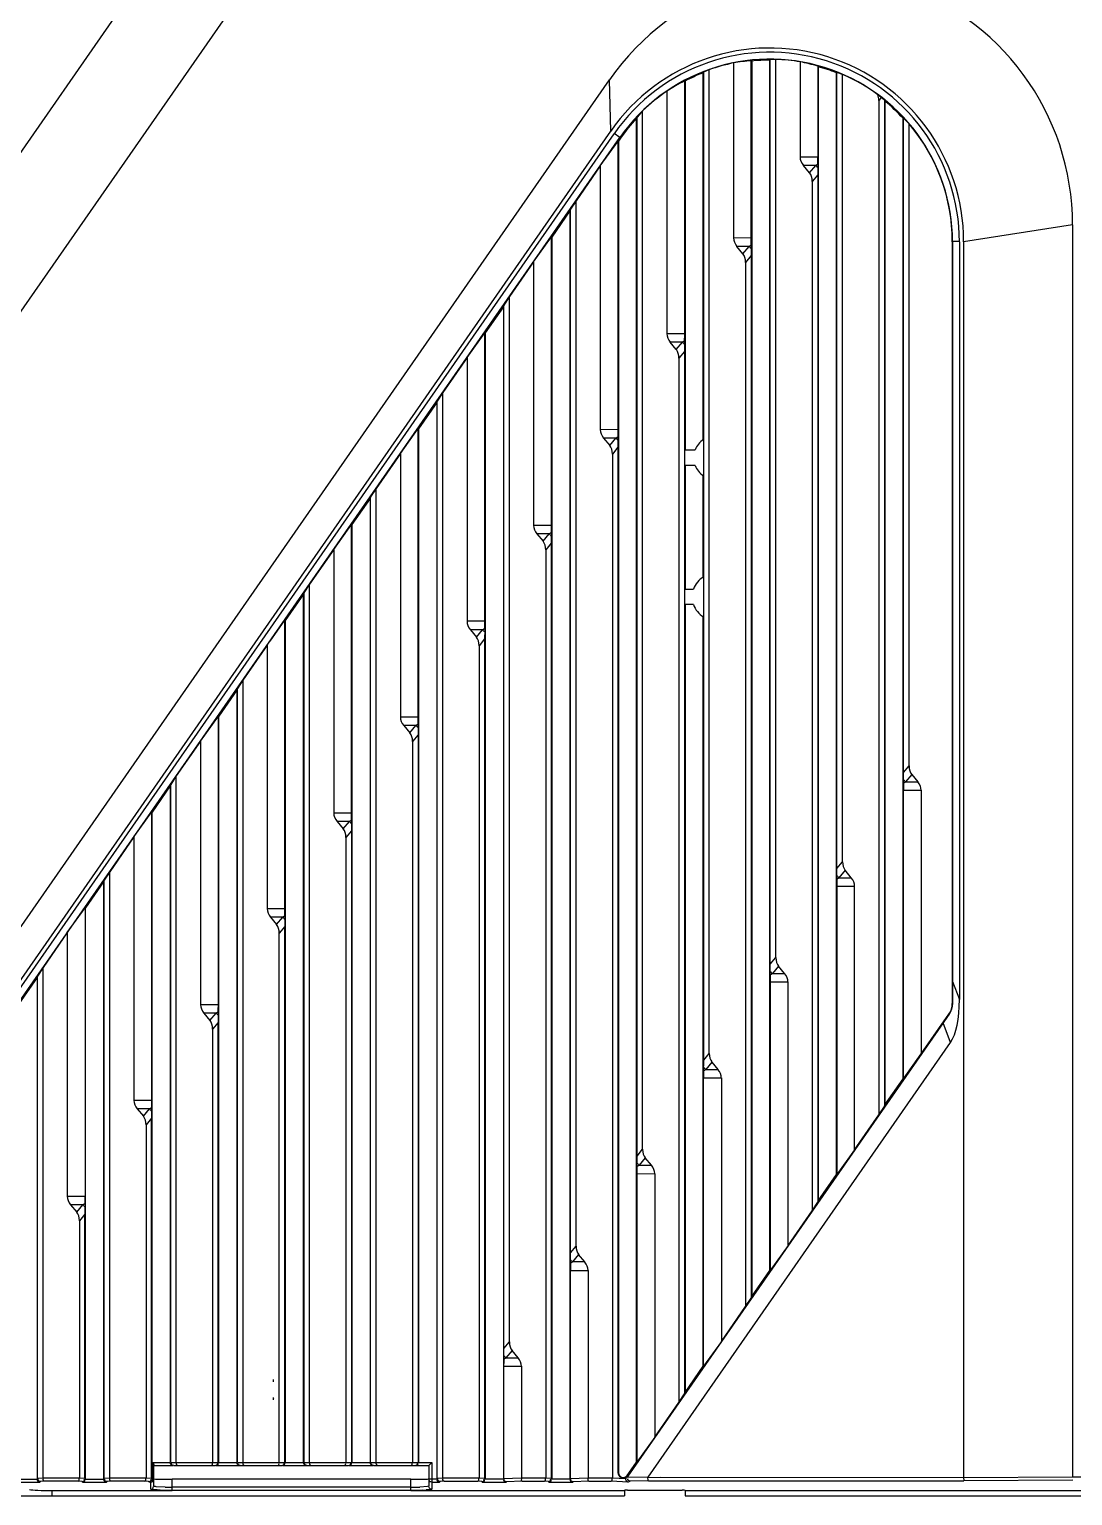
# Model space of a CAD drawing. Header units: millimetres. Extents: x 389 to 17466, y 310 to 5904.
# Drawn here: x 14209.7 to 14382, y 4053.6 to 4295.9 of the extents above; entities that cross this region are included whole.
import ezdxf

# ---------------------------------------------------------------- set-up
doc = ezdxf.new("R2010")
doc.units = ezdxf.units.MM

# ---------------------------------------------------------------- blocks, each defined once
blk = doc.blocks.new('aszfxn')
at = {"color": 7, "linetype": 'Continuous'}
for p, q in [((9083.27, 2885.85), (9341.64, 3257.76)), ((9083.38, 2859.71), (9350.77, 3244.62)), ((9313.35, 3062.4), (9313.35, 3033.49)), ((9316.29, 3033.48), (9316.29, 3062.76)), ((9316.29, 3062.76), (9316.35, 3062.71)), ((9316.35, 3062.71), (9316.35, 2858.59)), ((9319.43, 3062.94), (9319.35, 3062.86)), ((9319.35, 2862.91), (9319.35, 3062.86)), ((9319.43, 2913.5), (9319.43, 3062.94)), ((9320.35, 2914.59), (9320.35, 3062.98)), ((9324.35, 3062.58), (9324.35, 3046.86)), ((9308.43, 3060.91), (9308.35, 3060.78)), ((9308.35, 3000.16), (9308.35, 3060.78)), ((9308.43, 2897.67), (9308.43, 3060.91)), ((9309.35, 2898.75), (9309.35, 3061.3)), ((9327.29, 3061.86), (9327.29, 3046.85)), ((9327.29, 3061.86), (9327.35, 3061.79)), ((9327.35, 3061.79), (9327.35, 2874.42)), ((9330.43, 3060.84), (9330.35, 3060.78)), ((9330.35, 2878.74), (9330.35, 3060.78)), ((9330.43, 2929.34), (9330.43, 3060.84)), ((9331.35, 3060.51), (9330.43, 3060.84)), ((9331.35, 2930.42), (9331.35, 3060.51)), ((9154.21, 2860.01), (9292.85, 3059.59)), ((9293.07, 3051.13), (9292.85, 3059.59)), ((9302.35, 3057.73), (9302.35, 3017.65)), ((9305.29, 3017.65), (9305.29, 3059.43)), ((9305.29, 3059.43), (9305.35, 3059.4)), ((9305.35, 3059.4), (9305.35, 2998.47)), ((9337.75, 3056.69), (9337.19, 3057.13)), ((9337.75, 3056.69), (9337.35, 3056.21)), ((9337.35, 3056.21), (9337.35, 2888.59)), ((9338.26, 3056.25), (9337.75, 3056.69)), ((9338.26, 3056.25), (9338.26, 2889.99)), ((9338.26, 3056.25), (9338.35, 3056.08)), ((9338.35, 3056.08), (9338.35, 2890.26)), ((9297.35, 3053.26), (9297.43, 3053.47)), ((9297.35, 2831.24), (9297.35, 3053.26)), ((9298.35, 3054.47), (9297.43, 3053.47)), ((9297.43, 2881.83), (9297.43, 3053.47)), ((9298.35, 2882.92), (9298.35, 3054.47)), ((9341.43, 3053.3), (9341.35, 3053.26)), ((9341.35, 2894.58), (9341.35, 3053.26)), ((9341.43, 2945.17), (9341.43, 3053.3)), ((9342.35, 3052.34), (9341.43, 3053.3)), ((9160.43, 2860.2), (9293.07, 3051.13)), ((9161.28, 2860.2), (9293.63, 3050.71)), ((9294.58, 3050.08), (9293.65, 3050.74)), ((9342.35, 2946.26), (9342.35, 3052.34)), ((9162.6, 2860.1), (9294.58, 3050.08)), ((9291.35, 3045.38), (9294.29, 3049.49)), ((9294.29, 3001.81), (9294.29, 3049.49)), ((9294.29, 3049.49), (9294.35, 3049.47)), ((9294.71, 3049.99), (9294.35, 3049.47)), ((9294.35, 3049.47), (9294.35, 2829.48)), ((9294.57, 3050.08), (9294.71, 3049.99)), ((9291.35, 3045.38), (9287.35, 3039.62)), ((9291.35, 3045.38), (9291.35, 3001.82)), ((9327.29, 3046.85), (9324.35, 3046.86)), ((9325.91, 3044.25), (9324.9, 3045.47)), ((9326.92, 3045.47), (9324.9, 3045.47)), ((9325.91, 3044.25), (9326.92, 3045.47)), ((9326.92, 3045.47), (9327.28, 3045.74)), ((9327.26, 3043.94), (9326.35, 3042.83)), ((9327.26, 3043.92), (9327.26, 2874.16)), ((9326.35, 3042.83), (9326.35, 2872.76)), ((9286.43, 3038.22), (9286.35, 3037.95)), ((9287.35, 3039.62), (9286.43, 3038.22)), ((9286.43, 2865.85), (9286.43, 3038.22)), ((9287.35, 2866.93), (9287.35, 3039.62)), ((9286.35, 3037.95), (9283.35, 3033.64)), ((9286.35, 3037.95), (9286.35, 2828.46)), ((9369.35, 3035.63), (9351.35, 3032.87)), ((9369.35, 3035.63), (9369.35, 2828.75)), ((9280.35, 3029.55), (9283.29, 3033.65)), ((9283.29, 2985.98), (9283.29, 3033.65)), ((9283.29, 3033.65), (9283.35, 3033.64)), ((9283.35, 3033.64), (9283.35, 2828.44)), ((9316.29, 3033.48), (9313.35, 3033.49)), ((9314.91, 3030.88), (9313.9, 3032.1)), ((9315.92, 3032.1), (9313.9, 3032.1)), ((9314.91, 3030.88), (9315.92, 3032.1)), ((9315.92, 3032.1), (9316.28, 3032.37)), ((9349.48, 3032.87), (9349.48, 2907.03)), ((9349.51, 3032.87), (9349.48, 3032.87)), ((9349.51, 3032.88), (9349.51, 2910.64)), ((9350.65, 3032.88), (9349.51, 3032.88)), ((9350.65, 3032.85), (9350.65, 2907.68)), ((9351.35, 3032.87), (9351.35, 2828.65)), ((9280.35, 3029.55), (9276.35, 3023.79)), ((9280.35, 3029.55), (9280.35, 2985.98)), ((9316.26, 3030.57), (9315.35, 3029.46)), ((9315.35, 3029.46), (9315.35, 2856.92)), ((9316.26, 3030.55), (9316.26, 2858.33)), ((9276.35, 3023.79), (9275.43, 3022.38)), ((9276.35, 2851.1), (9276.35, 3023.79)), ((9275.35, 3022.12), (9272.35, 3017.8)), ((9275.43, 3022.38), (9275.35, 3022.12)), ((9275.35, 3022.12), (9275.35, 2828.46)), ((9275.43, 2850.01), (9275.43, 3022.38)), ((9269.35, 3013.71), (9272.29, 3017.82)), ((9272.29, 2970.15), (9272.29, 3017.82)), ((9272.29, 3017.82), (9272.35, 3017.8)), ((9272.35, 3017.8), (9272.35, 2828.44)), ((9305.29, 3017.65), (9302.35, 3017.65)), ((9303.91, 3015.04), (9302.9, 3016.26)), ((9304.92, 3016.26), (9302.9, 3016.26)), ((9303.91, 3015.04), (9304.92, 3016.26)), ((9304.92, 3016.26), (9305.28, 3016.53)), ((9305.26, 3014.73), (9304.35, 3013.63)), ((9305.26, 3014.71), (9305.26, 2842.49)), ((9269.35, 3013.71), (9265.35, 3007.95)), ((9269.35, 3013.71), (9269.35, 2970.15)), ((9304.35, 3013.63), (9304.35, 2841.09)), ((9264.43, 3006.55), (9264.35, 3006.29)), ((9265.35, 3007.95), (9264.43, 3006.55)), ((9264.43, 2828.54), (9264.43, 3006.55)), ((9265.35, 2828.58), (9265.35, 3007.95)), ((9264.35, 3006.29), (9261.35, 3001.97)), ((9264.35, 3006.29), (9264.35, 2828.46)), ((9258.35, 2997.88), (9261.29, 3001.98)), ((9261.29, 2954.31), (9261.29, 3001.98)), ((9261.29, 3001.98), (9261.35, 3001.97)), ((9261.35, 3001.97), (9261.35, 2831.19)), ((9294.29, 3001.81), (9291.35, 3001.82)), ((9291.9, 3000.43), (9292.91, 2999.21)), ((9293.92, 3000.43), (9291.9, 3000.43)), ((9292.91, 2999.21), (9293.92, 3000.43)), ((9293.92, 3000.43), (9294.28, 3000.69)), ((9308.38, 3000.19), (9308.38, 2994.19)), ((9258.35, 2997.88), (9254.35, 2992.12)), ((9258.35, 2997.88), (9258.35, 2954.31)), ((9294.26, 2998.9), (9293.35, 2997.79)), ((9293.35, 2997.79), (9293.35, 2828.58)), ((9294.26, 2998.88), (9294.26, 2829.48)), ((9305.31, 2995.91), (9305.31, 2998.48)), ((9305.31, 2998.48), (9307, 2998.48)), ((9307, 2995.91), (9305.31, 2995.91)), ((9305.35, 2995.92), (9305.35, 2975.47)), ((9254.35, 2992.12), (9253.43, 2990.72)), ((9254.35, 2831.19), (9254.35, 2992.12)), ((9308.35, 2977.46), (9308.35, 2994.23)), ((9253.35, 2990.45), (9250.35, 2986.13)), ((9253.43, 2990.72), (9253.35, 2990.45)), ((9253.35, 2990.45), (9253.35, 2831.19)), ((9253.43, 2831.19), (9253.43, 2990.72)), ((9247.35, 2982.04), (9250.29, 2986.15)), ((9250.29, 2938.48), (9250.29, 2986.15)), ((9250.29, 2986.15), (9250.35, 2986.13)), ((9250.35, 2986.13), (9250.35, 2831.19)), ((9283.29, 2985.98), (9280.35, 2985.98)), ((9282.92, 2984.59), (9283.28, 2984.86)), ((9280.9, 2984.6), (9281.91, 2983.37)), ((9282.92, 2984.59), (9280.9, 2984.6)), ((9281.91, 2983.37), (9282.92, 2984.59)), ((9283.26, 2983.07), (9282.35, 2981.96)), ((9283.26, 2983.04), (9283.26, 2828.54)), ((9247.35, 2982.04), (9243.35, 2976.29)), ((9247.35, 2982.04), (9247.35, 2938.48)), ((9282.35, 2981.96), (9282.35, 2828.58)), ((9308.38, 2977.49), (9308.38, 2970.9)), ((9243.35, 2976.29), (9242.43, 2974.88)), ((9243.35, 2831.19), (9243.35, 2976.29)), ((9305.31, 2972.91), (9305.31, 2975.48)), ((9305.31, 2975.48), (9306.73, 2975.48)), ((9242.35, 2974.62), (9239.35, 2970.3)), ((9242.43, 2974.88), (9242.35, 2974.62)), ((9242.35, 2831.19), (9242.35, 2974.62)), ((9242.43, 2974.88), (9242.43, 2831.19)), ((9306.73, 2972.91), (9305.31, 2972.91)), ((9305.35, 2972.92), (9305.35, 2842.76)), ((9236.82, 2966.86), (9239.29, 2970.32)), ((9239.29, 2922.64), (9239.29, 2970.32)), ((9239.29, 2970.32), (9239.35, 2970.3)), ((9239.35, 2970.3), (9239.35, 2831.19)), ((9308.35, 2847.07), (9308.35, 2970.93)), ((9272.29, 2970.15), (9269.35, 2970.15)), ((9269.9, 2968.76), (9270.91, 2967.54)), ((9271.92, 2968.76), (9269.9, 2968.76)), ((9270.91, 2967.54), (9271.92, 2968.76)), ((9271.92, 2968.76), (9272.28, 2969.03)), ((9236.35, 2966.21), (9232.35, 2960.45)), ((9236.35, 2966.21), (9236.35, 2922.65)), ((9272.26, 2967.23), (9271.35, 2966.12)), ((9271.35, 2966.12), (9271.35, 2828.58)), ((9272.26, 2967.21), (9272.26, 2828.54)), ((9231.35, 2958.78), (9228.35, 2954.46)), ((9231.43, 2959.05), (9231.35, 2958.78)), ((9231.35, 2958.78), (9231.35, 2831.19)), ((9232.35, 2960.45), (9231.43, 2959.05)), ((9231.43, 2831.19), (9231.43, 2959.05)), ((9232.35, 2960.45), (9232.35, 2831.19)), ((9225.35, 2950.37), (9228.29, 2954.48)), ((9228.29, 2906.81), (9228.29, 2954.48)), ((9228.29, 2954.48), (9228.35, 2954.46)), ((9228.35, 2831.19), (9228.35, 2954.46)), ((9261.29, 2954.31), (9258.35, 2954.31)), ((9258.9, 2952.93), (9259.91, 2951.71)), ((9260.92, 2952.92), (9258.9, 2952.93)), ((9259.91, 2951.71), (9260.92, 2952.92)), ((9261.26, 2951.4), (9260.35, 2950.29)), ((9260.92, 2952.92), (9261.28, 2953.19)), ((9261.26, 2951.37), (9261.26, 2831.19)), ((9225.35, 2950.37), (9221.35, 2944.62)), ((9225.35, 2950.37), (9225.35, 2906.81)), ((9260.35, 2950.29), (9260.35, 2831.19)), ((9341.43, 2945.15), (9342.35, 2946.26)), ((9221.35, 2944.62), (9220.43, 2943.21)), ((9221.35, 2831.19), (9221.35, 2944.62)), ((9341.77, 2943.62), (9341.41, 2943.35)), ((9342.78, 2944.84), (9341.77, 2943.62)), ((9341.77, 2943.62), (9343.79, 2943.62)), ((9342.78, 2944.84), (9343.79, 2943.62)), ((9220.35, 2942.95), (9217.35, 2938.63)), ((9220.43, 2943.21), (9220.35, 2942.95)), ((9220.35, 2942.95), (9220.35, 2831.19)), ((9220.43, 2831.19), (9220.43, 2943.21)), ((9341.4, 2894.56), (9341.4, 2942.24)), ((9341.4, 2942.23), (9344.35, 2942.23)), ((9344.35, 2942.23), (9344.35, 2898.67)), ((9214.35, 2934.54), (9217.29, 2938.65)), ((9217.29, 2890.97), (9217.29, 2938.65)), ((9217.29, 2938.65), (9217.35, 2938.63)), ((9217.35, 2828.46), (9217.35, 2938.63)), ((9250.29, 2938.48), (9247.35, 2938.48)), ((9247.9, 2937.09), (9248.91, 2935.87)), ((9249.92, 2937.09), (9247.9, 2937.09)), ((9248.91, 2935.87), (9249.92, 2937.09)), ((9249.92, 2937.09), (9250.28, 2937.36)), ((9214.35, 2934.54), (9210.35, 2928.78)), ((9214.35, 2934.54), (9214.35, 2890.98)), ((9250.26, 2935.56), (9249.35, 2934.45)), ((9249.35, 2934.45), (9249.35, 2831.19)), ((9250.26, 2935.54), (9250.26, 2831.19)), ((9330.43, 2929.31), (9331.35, 2930.42)), ((9209.35, 2927.11), (9206.35, 2922.8)), ((9209.43, 2927.38), (9209.35, 2927.11)), ((9209.35, 2927.11), (9209.35, 2828.44)), ((9210.35, 2928.78), (9209.43, 2927.38)), ((9209.43, 2828.53), (9209.43, 2927.38)), ((9210.35, 2828.57), (9210.35, 2928.78)), ((9330.77, 2927.79), (9330.41, 2927.52)), ((9331.78, 2929.01), (9330.77, 2927.79)), ((9330.77, 2927.79), (9332.79, 2927.78)), ((9332.79, 2927.78), (9331.78, 2929.01)), ((9330.4, 2926.4), (9333.35, 2926.4)), ((9330.4, 2926.4), (9330.4, 2878.73)), ((9333.35, 2882.83), (9333.35, 2926.4)), ((9203.35, 2918.71), (9206.29, 2922.81)), ((9206.29, 2922.81), (9206.29, 2875.13)), ((9206.29, 2922.81), (9206.35, 2922.8)), ((9206.35, 2828.44), (9206.35, 2922.8)), ((9239.29, 2922.64), (9236.35, 2922.65)), ((9236.9, 2921.26), (9237.91, 2920.04)), ((9238.92, 2921.26), (9236.9, 2921.26)), ((9237.91, 2920.04), (9238.92, 2921.26)), ((9239.26, 2919.73), (9238.35, 2918.62)), ((9238.92, 2921.26), (9239.28, 2921.52)), ((9239.26, 2831.19), (9239.26, 2919.71)), ((9203.35, 2918.71), (9199.35, 2912.95)), ((9203.35, 2918.71), (9203.35, 2875.14)), ((9238.35, 2831.19), (9238.35, 2918.62)), ((9319.43, 2913.48), (9320.35, 2914.59)), ((9199.35, 2912.95), (9198.43, 2911.54)), ((9199.35, 2828.57), (9199.35, 2912.95)), ((9320.78, 2913.17), (9319.77, 2911.95)), ((9321.79, 2911.95), (9320.78, 2913.17)), ((9198.35, 2911.28), (9195.35, 2906.96)), ((9198.43, 2911.54), (9198.35, 2911.28)), ((9198.35, 2911.28), (9198.35, 2828.44)), ((9198.43, 2828.53), (9198.43, 2911.54)), ((9319.4, 2910.56), (9322.35, 2910.56)), ((9319.4, 2910.56), (9319.4, 2862.89)), ((9319.77, 2911.95), (9319.41, 2911.68)), ((9319.77, 2911.95), (9321.79, 2911.95)), ((9322.35, 2867), (9322.35, 2910.56)), ((9349.51, 2910.64), (9350.65, 2907.68)), ((9228.29, 2906.81), (9225.35, 2906.81)), ((9225.9, 2905.42), (9226.91, 2904.2)), ((9227.92, 2905.42), (9225.9, 2905.42)), ((9226.91, 2904.2), (9227.92, 2905.42)), ((9227.92, 2905.42), (9228.28, 2905.69)), ((9344.35, 2898.67), (9348.92, 2905.25)), ((9348.92, 2905.25), (9348.95, 2905.23)), ((9349.52, 2907.03), (9349.48, 2907.03)), ((9228.26, 2903.89), (9227.35, 2902.79)), ((9227.35, 2902.79), (9227.35, 2831.19)), ((9228.26, 2831.19), (9228.26, 2903.87)), ((9347.95, 2903.8), (9295.92, 2828.91)), ((9349.18, 2900.59), (9347.95, 2903.8)), ((9299.26, 2828.74), (9349.18, 2900.59)), ((9308.43, 2897.64), (9309.35, 2898.75)), ((9341.4, 2894.56), (9344.35, 2898.67)), ((9308.77, 2896.12), (9308.41, 2895.85)), ((9309.78, 2897.34), (9308.77, 2896.12)), ((9308.77, 2896.12), (9310.79, 2896.11)), ((9309.78, 2897.34), (9310.79, 2896.11)), ((9308.4, 2847.06), (9308.4, 2894.74)), ((9308.4, 2894.73), (9311.35, 2894.73)), ((9311.35, 2894.73), (9311.35, 2851.16)), ((9338.35, 2890.26), (9341.35, 2894.58)), ((9341.4, 2894.56), (9341.35, 2894.58)), ((9217.29, 2890.97), (9214.35, 2890.98)), ((9338.26, 2889.99), (9338.35, 2890.26)), ((9214.9, 2889.59), (9215.91, 2888.37)), ((9216.92, 2889.59), (9214.9, 2889.59)), ((9215.91, 2888.37), (9216.92, 2889.59)), ((9217.26, 2888.06), (9216.35, 2886.95)), ((9216.92, 2889.59), (9217.28, 2889.85)), ((9217.26, 2828.54), (9217.26, 2888.04)), ((9333.35, 2882.83), (9337.35, 2888.59)), ((9337.35, 2888.59), (9338.26, 2889.99)), ((9216.35, 2886.95), (9216.35, 2828.57)), ((9297.43, 2881.81), (9298.35, 2882.92)), ((9298.78, 2881.5), (9297.77, 2880.28)), ((9299.79, 2880.28), (9298.78, 2881.5)), ((9333.35, 2882.83), (9330.4, 2878.73)), ((9297.4, 2878.9), (9300.35, 2878.89)), ((9297.4, 2878.9), (9297.4, 2831.22)), ((9297.77, 2880.28), (9297.41, 2880.02)), ((9297.77, 2880.28), (9299.79, 2880.28)), ((9300.35, 2878.89), (9300.35, 2835.33)), ((9327.35, 2874.42), (9330.35, 2878.74)), ((9330.4, 2878.73), (9330.35, 2878.74)), ((9206.29, 2875.14), (9203.35, 2875.14)), ((9203.9, 2873.75), (9204.91, 2872.53)), ((9205.92, 2873.75), (9203.9, 2873.75)), ((9204.91, 2872.53), (9205.92, 2873.75)), ((9205.92, 2873.75), (9206.28, 2874.02)), ((9326.35, 2872.76), (9327.26, 2874.16)), ((9327.26, 2874.16), (9327.35, 2874.42)), ((9206.26, 2872.22), (9205.35, 2871.12)), ((9205.35, 2871.12), (9205.35, 2828.57)), ((9206.26, 2828.54), (9206.26, 2872.2)), ((9322.35, 2867), (9326.35, 2872.76)), ((9286.43, 2865.82), (9287.35, 2866.93)), ((9322.35, 2867), (9319.4, 2862.89)), ((9286.78, 2864.3), (9286.41, 2864.03)), ((9287.78, 2865.52), (9286.78, 2864.3)), ((9288.79, 2864.3), (9286.78, 2864.3)), ((9288.79, 2864.3), (9287.78, 2865.52)), ((9286.4, 2862.91), (9289.35, 2862.91)), ((9286.4, 2862.91), (9286.4, 2828.49)), ((9289.35, 2862.91), (9289.35, 2828.57)), ((9316.35, 2858.59), (9319.35, 2862.91)), ((9319.4, 2862.89), (9319.35, 2862.91)), ((9311.35, 2851.16), (9315.35, 2856.92)), ((9315.35, 2856.92), (9316.26, 2858.33)), ((9316.26, 2858.33), (9316.35, 2858.59)), ((9275.43, 2849.99), (9276.35, 2851.1)), ((9276.78, 2849.68), (9275.77, 2848.46)), ((9277.79, 2848.46), (9276.78, 2849.68)), ((9311.35, 2851.16), (9308.4, 2847.06)), ((9275.4, 2847.07), (9278.35, 2847.07)), ((9275.4, 2847.07), (9275.4, 2828.49)), ((9275.77, 2848.46), (9275.41, 2848.19)), ((9275.77, 2848.46), (9277.79, 2848.46)), ((9278.35, 2847.07), (9278.35, 2828.57)), ((9305.35, 2842.76), (9308.35, 2847.07)), ((9308.4, 2847.06), (9308.35, 2847.07)), ((9237.4, 2844.67), (9237.4, 2844.89)), ((9304.35, 2841.09), (9305.26, 2842.49)), ((9305.26, 2842.49), (9305.35, 2842.76)), ((9237.4, 2841.5), (9237.4, 2841.72)), ((9300.35, 2835.33), (9304.35, 2841.09)), ((9300.35, 2835.33), (9297.4, 2831.22)), ((9217.45, 2831.19), (9220.35, 2831.19)), ((9217.45, 2828.45), (9217.45, 2831.19)), ((9217.65, 2827.26), (9217.65, 2830.79)), ((9217.65, 2830.69), (9220.82, 2830.69)), ((9220.41, 2830.94), (9220.45, 2831.1)), ((9220.43, 2831.19), (9228.26, 2831.19)), ((9220.92, 2830.69), (9227.78, 2830.69)), ((9221.37, 2830.95), (9221.4, 2831.1)), ((9227.32, 2830.95), (9227.3, 2831.1)), ((9227.87, 2830.69), (9231.82, 2830.69)), ((9228.28, 2830.94), (9228.25, 2831.1)), ((9228.35, 2831.19), (9231.35, 2831.19)), ((9231.41, 2830.94), (9231.45, 2831.1)), ((9231.43, 2831.19), (9239.26, 2831.19)), ((9231.92, 2830.69), (9238.78, 2830.69)), ((9232.37, 2830.95), (9232.4, 2831.1)), ((9238.32, 2830.95), (9238.3, 2831.1)), ((9238.87, 2830.69), (9242.82, 2830.69)), ((9239.28, 2830.94), (9239.25, 2831.1)), ((9239.35, 2831.19), (9242.35, 2831.19)), ((9242.41, 2830.94), (9242.45, 2831.1)), ((9242.43, 2831.19), (9250.26, 2831.19)), ((9242.92, 2830.69), (9249.78, 2830.69)), ((9243.37, 2830.95), (9243.4, 2831.1)), ((9249.32, 2830.95), (9249.3, 2831.1)), ((9249.87, 2830.69), (9253.82, 2830.69)), ((9250.28, 2830.94), (9250.25, 2831.1)), ((9250.35, 2831.19), (9253.35, 2831.19)), ((9253.41, 2830.94), (9253.45, 2831.1)), ((9253.43, 2831.19), (9261.26, 2831.19)), ((9253.92, 2830.69), (9260.78, 2830.69)), ((9254.37, 2830.95), (9254.4, 2831.1)), ((9260.32, 2830.95), (9260.3, 2831.1)), ((9260.87, 2830.69), (9263.05, 2830.69)), ((9261.28, 2830.94), (9261.25, 2831.1)), ((9261.35, 2831.19), (9263.55, 2831.19)), ((9263.05, 2830.69), (9263.55, 2831.19)), ((9263.05, 2830.69), (9263.05, 2827.26)), ((9263.55, 2831.19), (9263.55, 2826.76)), ((9295.8, 2829.02), (9297.35, 2831.24)), ((9297.4, 2831.22), (9297.35, 2831.24)), ((9194.87, 2827.94), (9198.82, 2827.94)), ((9195.35, 2828.44), (9198.35, 2828.44)), ((9198.35, 2828.46), (9198.43, 2828.54)), ((9199.35, 2828.58), (9198.43, 2828.53)), ((9198.82, 2827.94), (9198.92, 2828.03)), ((9199.55, 2828.07), (9198.92, 2828.03)), ((9205.35, 2828.57), (9199.35, 2828.57)), ((9205.14, 2828.07), (9199.55, 2828.07)), ((9205.78, 2828.03), (9205.14, 2828.07)), ((9206.26, 2828.53), (9205.35, 2828.58)), ((9205.87, 2827.94), (9205.78, 2828.03)), ((9205.87, 2827.94), (9209.82, 2827.94)), ((9206.35, 2828.46), (9206.26, 2828.54)), ((9206.35, 2828.44), (9209.35, 2828.44)), ((9209.43, 2828.54), (9209.35, 2828.46)), ((9210.35, 2828.58), (9209.43, 2828.53)), ((9209.92, 2828.03), (9209.82, 2827.94)), ((9210.55, 2828.07), (9209.92, 2828.03)), ((9216.35, 2828.57), (9210.35, 2828.57)), ((9216.14, 2828.07), (9210.55, 2828.07)), ((9216.78, 2828.03), (9216.14, 2828.07)), ((9217.26, 2828.53), (9216.35, 2828.58)), ((9216.86, 2827.95), (9216.78, 2828.03)), ((9216.86, 2827.95), (9217.15, 2827.95)), ((9217.2, 2828.3), (9217.15, 2828.44)), ((9217.15, 2826.76), (9217.15, 2828.06)), ((9217.32, 2828.3), (9217.26, 2828.17)), ((9217.35, 2828.46), (9217.32, 2828.3)), ((9217.42, 2828.32), (9217.45, 2828.45)), ((9217.45, 2828.45), (9217.65, 2828.45)), ((9260.05, 2828.4), (9220.65, 2828.4)), ((9220.65, 2826.57), (9220.65, 2828.4)), ((9260.05, 2826.57), (9260.05, 2828.4)), ((9264.35, 2828.44), (9263.05, 2828.44)), ((9263.12, 2828.18), (9263.18, 2828.33)), ((9263.55, 2827.94), (9263.39, 2827.96)), ((9263.55, 2827.94), (9264.82, 2827.94)), ((9264.43, 2828.54), (9264.35, 2828.46)), ((9265.35, 2828.58), (9264.43, 2828.53)), ((9264.82, 2827.94), (9264.92, 2828.03)), ((9265.55, 2828.07), (9264.92, 2828.03)), ((9271.35, 2828.57), (9265.35, 2828.57)), ((9265.55, 2828.07), (9271.14, 2828.07)), ((9271.78, 2828.03), (9271.14, 2828.07)), ((9272.26, 2828.53), (9271.35, 2828.58)), ((9271.78, 2828.03), (9271.87, 2827.94)), ((9271.87, 2827.94), (9275.82, 2827.94)), ((9272.35, 2828.46), (9272.26, 2828.54)), ((9275.35, 2828.44), (9272.35, 2828.44)), ((9275.4, 2828.51), (9275.35, 2828.46)), ((9278.35, 2828.57), (9275.4, 2828.49)), ((9275.82, 2827.94), (9275.89, 2828)), ((9278.47, 2828.07), (9275.89, 2828)), ((9282.35, 2828.57), (9278.35, 2828.57)), ((9278.47, 2828.07), (9282.14, 2828.07)), ((9282.78, 2828.03), (9282.14, 2828.07)), ((9283.26, 2828.53), (9282.35, 2828.58)), ((9282.78, 2828.03), (9282.87, 2827.94)), ((9282.87, 2827.94), (9286.82, 2827.94)), ((9283.35, 2828.46), (9283.26, 2828.54)), ((9286.35, 2828.44), (9283.35, 2828.44)), ((9286.4, 2828.51), (9286.35, 2828.46)), ((9289.35, 2828.57), (9286.4, 2828.49)), ((9286.82, 2827.94), (9286.89, 2828)), ((9289.47, 2828.07), (9286.89, 2828)), ((9293.35, 2828.57), (9289.35, 2828.57)), ((9289.47, 2828.07), (9293.14, 2828.07)), ((9295.95, 2827.92), (9293.14, 2828.07)), ((9295.55, 2828.46), (9293.35, 2828.58)), ((9294.35, 2829.48), (9294.26, 2829.48)), ((9295.64, 2828.76), (9295.84, 2829.07)), ((9295.64, 2828.76), (9295.92, 2828.91)), ((9299.26, 2828.74), (9295.84, 2828.69)), ((9296.3, 2828.1), (9295.95, 2827.92)), ((9299.3, 2828.15), (9296.3, 2828.1)), ((9301.29, 2828.67), (9299.23, 2828.65)), ((9299.3, 2828.15), (9351.38, 2828.15)), ((9351.35, 2828.65), (9301.29, 2828.67)), ((9369.35, 2828.75), (9351.35, 2828.65)), ((9351.35, 2828.65), (9351.36, 2828.27)), ((9369.38, 2828.25), (9351.38, 2828.15)), ((9395.35, 2828.75), (9369.35, 2828.75)), ((9111.85, 2825.69), (9295.35, 2825.69)), ((9200.85, 2826.54), (9220.65, 2826.54)), ((9200.85, 2825.69), (9200.85, 2826.54)), ((9217.25, 2826.71), (9217.15, 2826.76)), ((9219.52, 2827.09), (9218.05, 2827.17)), ((9220.65, 2826.57), (9218.69, 2826.61)), ((9260.05, 2827.07), (9220.65, 2827.07)), ((9260.05, 2826.57), (9220.65, 2826.57)), ((9262, 2826.61), (9260.05, 2826.57)), ((9260.05, 2826.54), (9295.35, 2826.54)), ((9262.83, 2827.19), (9261.54, 2827.1)), ((9263.05, 2827.26), (9262.83, 2827.19)), ((9263.1, 2827.03), (9263.05, 2827.26)), ((9295.35, 2826.54), (9295.35, 2825.69)), ((9295.85, 2826.6), (9304.85, 2826.6)), ((9305.35, 2826.54), (9383.36, 2826.54)), ((9305.35, 2826.54), (9305.35, 2825.69)), ((9305.35, 2825.69), (9495.35, 2825.69))]:
    blk.add_line(p, q, dxfattribs=at)
for points in [[(9216.86, 2827.95), (9216.91, 2827.96), (9216.97, 2827.97), (9217.03, 2827.99), (9217.09, 2828.02), (9217.15, 2828.06)], [(9217.15, 2828.06), (9217.2, 2828.11), (9217.26, 2828.17)], [(9217.26, 2828.17), (9217.35, 2828.23), (9217.42, 2828.32)], [(9295.65, 2828.79), (9295.59, 2828.66), (9295.56, 2828.56), (9295.55, 2828.46)], [(9295.84, 2828.69), (9295.84, 2828.73), (9295.85, 2828.76), (9295.86, 2828.8)], [(9299.23, 2828.65), (9299.23, 2828.68), (9299.24, 2828.71), (9299.26, 2828.74)]]:
    blk.add_lwpolyline(points, dxfattribs=at)
for centre, radius, start, end in [((9319.35, 3032.87), 31.3, 359.9717, 145.2427), ((9319.35, 3032.87), 30.16, 0.002, 145.2106), ((9319.35, 3032.87), 30.13, 101.488, 109.3829), ((9319.35, 3032.87), 30, 89.9998, 95.7412), ((9320.95, 3032.79), 30.19, 91.1352, 92.8766), ((9319.35, 3032.87), 30.13, 80.446, 88.0971), ((9319.35, 3032.87), 30, 111.5108, 117.8263), ((9320.98, 3032.82), 30.77, 112.2187, 114.0761), ((9319.35, 3032.87), 30, 68.4882, 74.5337), ((9319.35, 3032.87), 30.13, 53.6641, 66.5271), ((9319.35, 3032.87), 30.13, 124.3651, 134.2022), ((9319.35, 3032.87), 30, 42.8243, 50.6844), ((9319.35, 3032.87), 30, 137.1806, 145.2121), ((9319.35, 3032.87), 30.13, 0.0007, 40.2371), ((9323.53, 3041.8), 4.99, 41.4686, 47.265), ((9455.09, 3043.27), 127.83, 178.8935, 179.1744), ((9263.8, 3046.84), 63.49, 359.0027, 0.0077), ((9408.58, 3043.88), 81.31, 179.1384, 179.9765), ((9252.8, 3033.47), 63.49, 359.0027, 0.0077), ((9312.53, 3028.43), 4.99, 41.4688, 47.265), ((9397.58, 3030.51), 81.31, 179.1384, 179.9765), ((9444.09, 3029.9), 127.83, 178.8935, 179.1743), ((9301.53, 3012.6), 4.99, 41.468, 47.2637), ((9433.08, 3014.06), 127.82, 178.8935, 179.1743), ((9241.82, 3017.63), 63.47, 359.0025, 0.0075), ((9386.57, 3014.68), 81.31, 179.1383, 179.9765), ((9230.82, 3001.8), 63.47, 359.0025, 0.0075), ((9290.53, 2996.76), 4.99, 41.468, 47.2637), ((9375.57, 2998.84), 81.31, 179.1383, 179.9765), ((9422.07, 2998.23), 127.81, 178.8935, 179.1743), ((9310.35, 2997.19), 3.59, 123.2, 159.014), ((9310.35, 2997.19), 3.59, 200.986, 236.8), ((9411.07, 2982.39), 127.81, 178.8935, 179.1743), ((9219.82, 2985.97), 63.47, 359.0025, 0.0075), ((9279.53, 2980.93), 4.99, 41.468, 47.2637), ((9364.57, 2983.01), 81.31, 179.1383, 179.9765), ((9310.35, 2974.19), 3.84, 120.7885, 160.44), ((9310.35, 2974.19), 3.84, 199.56, 239.2115), ((9268.53, 2965.09), 4.99, 41.468, 47.2637), ((9353.57, 2967.18), 81.31, 179.1383, 179.9765), ((9400.06, 2966.56), 127.8, 178.8935, 179.1743), ((9208.82, 2970.13), 63.47, 359.0025, 0.0075), ((9197.82, 2954.3), 63.47, 359.0025, 0.0075), ((9257.53, 2949.26), 4.99, 41.468, 47.2637), ((9342.57, 2951.34), 81.31, 179.1383, 179.9765), ((9389.05, 2950.72), 127.79, 178.8935, 179.1743), ((9213.64, 2945.82), 127.8, 358.8935, 359.1743), ((9260.12, 2945.2), 81.31, 359.1383, 359.9765), ((9345.16, 2947.29), 4.99, 221.468, 227.2637), ((9404.87, 2942.25), 63.47, 179.0025, 180.0075), ((9246.53, 2933.42), 4.99, 41.468, 47.2637), ((9331.57, 2935.51), 81.31, 179.1383, 179.9765), ((9378.02, 2934.89), 127.76, 178.8934, 179.1743), ((9186.82, 2938.46), 63.47, 359.0025, 0.0075), ((9249.12, 2929.37), 81.31, 359.1383, 359.9765), ((9393.87, 2926.41), 63.47, 179.0025, 180.0075), ((9202.62, 2929.99), 127.81, 358.8935, 359.1743), ((9334.16, 2931.45), 4.99, 221.468, 227.2637), ((9175.82, 2922.63), 63.47, 359.0025, 0.0075), ((9235.53, 2917.59), 4.99, 41.468, 47.2637), ((9320.57, 2919.67), 81.31, 179.1383, 179.9765), ((9367, 2919.05), 127.74, 178.8934, 179.1744), ((9191.62, 2914.15), 127.82, 358.8935, 359.1743), ((9238.12, 2913.53), 81.31, 359.1383, 359.9765), ((9323.16, 2915.62), 4.99, 221.468, 227.2637), ((9382.87, 2910.58), 63.47, 179.0025, 180.0075), ((9224.53, 2901.76), 4.99, 41.468, 47.2637), ((9309.57, 2903.84), 81.31, 179.1383, 179.9765), ((9355.97, 2903.22), 127.71, 178.8934, 179.1744), ((9164.82, 2906.79), 63.47, 359.0025, 0.0075), ((9346.35, 2907.03), 3.13, 325.2126, 0), ((9227.12, 2897.7), 81.31, 359.1383, 359.9765), ((9371.87, 2894.74), 63.47, 179.0025, 180.0075), ((9180.62, 2898.32), 127.82, 358.8935, 359.1743), ((9312.16, 2899.78), 4.99, 221.468, 227.2637), ((9153.82, 2890.96), 63.47, 359.0025, 0.0075), ((9213.53, 2885.92), 4.99, 41.468, 47.2637), ((9298.57, 2888), 81.31, 179.1383, 179.9765), ((9344.94, 2887.39), 127.68, 178.8933, 179.1744), ((9169.62, 2882.49), 127.81, 358.8935, 359.1743), ((9216.12, 2881.87), 81.31, 359.1383, 359.9765), ((9301.16, 2883.95), 4.99, 221.468, 227.2637), ((9360.87, 2878.91), 63.47, 179.0025, 180.0075), ((9202.53, 2870.09), 4.99, 41.468, 47.2637), ((9287.57, 2872.17), 81.31, 179.1383, 179.9765), ((9333.92, 2871.55), 127.65, 178.8933, 179.1744), ((9142.82, 2875.12), 63.47, 359.0025, 0.0075), ((9350.24, 2862.92), 63.83, 179.0058, 180.0102), ((9158.35, 2866.5), 128.08, 358.8941, 359.1752), ((9205.01, 2865.88), 81.42, 359.1397, 359.9769), ((9290.16, 2867.96), 4.99, 221.4792, 227.2888), ((9194.12, 2850.04), 81.31, 359.1383, 359.9765), ((9338.87, 2847.09), 63.47, 179.0025, 180.0075), ((9147.62, 2850.66), 127.81, 358.8935, 359.1743), ((9279.16, 2852.13), 4.99, 221.468, 227.2637), ((9240.35, 2843.19), 3.3, 153.3716, 156.7197), ((9240.35, 2843.19), 3.3, 203.2803, 206.6284), ((9220.63, 2872.73), 45.65, 268.6134, 270.0243), ((9260.05, 2874.74), 47.67, 269.9939, 270.8638), ((9260.2, 2865.78), 38.71, 270.8384, 271.9727), ((9261.03, 2855.21), 28.62, 271.9568, 273.2231)]:
    blk.add_arc(centre, radius, start, end, dxfattribs=at)
for centre, major_axis, ratio, start_param, end_param in [((9327.35, 3035.63), (34.49, -23.96), 1, 0.607154, 3.141593), ((9319.35, 3032.87), (26.28, -18.26), 1, 0.607155, 3.141592), ((9333.39, 3053.82), (3.32, 4.02), 0.537373, -0.576354, -0.295913), ((9333.29, 3046.85), (8.94, -0.01), 0.447214, -3.141178, -2.787076), ((9322.39, 3040.44), (3.32, 4.01), 0.537547, -0.576152, -0.102517), ((9322.29, 3033.48), (8.94, -0.01), 0.447215, -3.141181, -2.787079), ((9311.39, 3027.07), (3.32, 4.01), 0.537547, -0.576152, -0.102517), ((9311.29, 3017.64), (8.94, -0.01), 0.447213, -3.141155, -2.787056), ((9300.39, 3011.23), (3.32, 4.01), 0.537556, -0.576141, -0.102519), ((9300.29, 3001.81), (8.94, -0.01), 0.447213, -3.141155, -2.787056), ((9289.39, 2995.4), (3.32, 4.01), 0.537556, -0.576141, -0.102519), ((9289.29, 2985.98), (8.94, -0.01), 0.447213, -3.141155, -2.787056), ((9278.39, 2979.56), (3.32, 4.01), 0.537556, -0.576141, -0.102519), ((9278.29, 2970.14), (8.94, -0.01), 0.447213, -3.141155, -2.787056), ((9267.39, 2963.73), (3.32, 4.01), 0.537556, -0.576141, -0.102519), ((9267.29, 2954.31), (8.94, -0.01), 0.447213, -3.141155, -2.787056), ((9256.39, 2947.9), (3.32, 4.01), 0.537556, -0.576141, -0.102519), ((9346.31, 2948.65), (-3.32, -4.01), 0.537556, -0.576141, -0.102519), ((9335.4, 2942.24), (8.94, -0.01), 0.447213, 0.000438, 0.354537), ((9256.29, 2938.47), (8.94, -0.01), 0.447213, -3.141155, -2.787056), ((9245.39, 2932.06), (3.32, 4.01), 0.537556, -0.576141, -0.102519), ((9335.31, 2932.81), (-3.32, -4.01), 0.537556, -0.576141, -0.102519), ((9324.4, 2926.4), (8.94, -0.01), 0.447213, 0.000438, 0.354537), ((9245.29, 2922.64), (8.94, -0.01), 0.447213, -3.141155, -2.787056), ((9234.39, 2916.23), (3.32, 4.01), 0.537556, -0.576141, -0.102519), ((9324.31, 2916.98), (-3.32, -4.01), 0.537556, -0.576141, -0.102519), ((9313.4, 2910.57), (8.94, -0.01), 0.447213, 0.000438, 0.354537), ((9350.2, 2892.96), (-0.42, 28.97), 0.018837, 0.913993, 1.063127), ((9334.25, 2934.52), (13.48, -35.13), 0.265736, 0.178762, 0.605557), ((9234.29, 2906.8), (8.94, -0.01), 0.447213, -3.141155, -2.787056), ((9346.96, 2901.39), (6.85, 10.06), 0.045196, 1.21086, 1.360671), ((9223.39, 2900.39), (3.32, 4.01), 0.537556, -0.576141, -0.102519), ((9313.31, 2901.15), (-3.32, -4.01), 0.537556, -0.576141, -0.102519), ((9302.4, 2894.73), (8.94, -0.01), 0.447213, 0.000438, 0.354537), ((9223.29, 2890.97), (8.94, -0.01), 0.447213, -3.141155, -2.787056), ((9212.39, 2884.56), (3.32, 4.01), 0.537556, -0.576141, -0.102519), ((9302.31, 2885.31), (-3.32, -4.01), 0.537556, -0.576141, -0.102519), ((9291.4, 2878.9), (8.94, -0.01), 0.447213, 0.000438, 0.354537), ((9212.29, 2875.14), (8.94, -0.01), 0.447213, -3.141155, -2.787056), ((9201.39, 2868.72), (3.32, 4.01), 0.537556, -0.576141, -0.102519), ((9291.31, 2869.33), (-3.32, -4.02), 0.537373, -0.576354, -0.102484), ((9280.4, 2862.91), (8.94, 0), 0.447214, 0, 0.354152), ((9280.31, 2853.49), (-3.32, -4.01), 0.537557, -0.57614, -0.102519), ((9269.4, 2847.08), (8.94, -0.01), 0.447214, 0.000438, 0.354537), ((9220.65, 2828.46), (3, 0), 0.017455, 3.141593, 4.712389), ((9260.05, 2828.46), (3, 0), 0.017455, -1.570796, 0), ((9296.35, 2828.63), (0.517, 0.008), 0.959568, 2.539077, 2.787494), ((9200.85, 2826.75), (3.94, 0), 0.05248, -2.842244, -1.570796), ((9295.85, 2826.57), (0.5, 0), 0.052408, 1.570796, 3.141593), ((9304.85, 2826.57), (0.5, 0), 0.052408, 0, 1.570796)]:
    blk.add_ellipse(centre, major_axis=major_axis, ratio=ratio, start_param=start_param, end_param=end_param, dxfattribs=at)
for points in [[(9316.29, 3062.76), (9315.31, 3062.69), (9314.32, 3062.57), (9313.35, 3062.4)], [(9327.29, 3061.86), (9326.33, 3062.15), (9325.34, 3062.39), (9324.35, 3062.58)], [(9305.29, 3059.43), (9304.28, 3058.92), (9303.3, 3058.35), (9302.35, 3057.73)], [(9349.52, 2907.03), (9349.52, 2906.4), (9349.31, 2905.74), (9348.95, 2905.23)], [(9217.45, 2831.19), (9217.52, 2831.08), (9217.71, 2830.92), (9217.62, 2830.82)], [(9220.82, 2830.69), (9220.66, 2830.69), (9220.41, 2830.78), (9220.41, 2830.94)], [(9227.87, 2830.69), (9228.03, 2830.69), (9228.28, 2830.78), (9228.28, 2830.94)], [(9231.82, 2830.69), (9231.66, 2830.69), (9231.41, 2830.78), (9231.41, 2830.94)], [(9238.87, 2830.69), (9239.03, 2830.69), (9239.28, 2830.78), (9239.28, 2830.94)], [(9242.82, 2830.69), (9242.66, 2830.69), (9242.41, 2830.78), (9242.41, 2830.94)], [(9249.87, 2830.69), (9250.03, 2830.69), (9250.28, 2830.78), (9250.28, 2830.94)], [(9253.82, 2830.69), (9253.66, 2830.69), (9253.41, 2830.78), (9253.41, 2830.94)], [(9260.87, 2830.69), (9261.03, 2830.69), (9261.28, 2830.78), (9261.28, 2830.94)], [(9216.78, 2828.03), (9216.94, 2828.04), (9217.2, 2828.13), (9217.2, 2828.3)], [(9263.55, 2826.76), (9263.38, 2826.76), (9263.09, 2826.86), (9263.12, 2827.03)]]:
    blk.add_open_spline(points, degree=3, dxfattribs=at)
for points, knots in [([(9220.92, 2830.69), (9220.8, 2830.69), (9220.54, 2830.71), (9220.49, 2831.02), (9220.55, 2831.1)], [0, 0, 0, 0, 0.526923, 1, 1, 1, 1]), ([(9221.55, 2830.69), (9221.51, 2830.69), (9221.4, 2830.76), (9221.37, 2830.88), (9221.37, 2830.95)], [0, 0, 0, 0, 0.388985, 1, 1, 1, 1]), ([(9227.14, 2830.69), (9227.18, 2830.69), (9227.29, 2830.76), (9227.32, 2830.88), (9227.32, 2830.95)], [0, 0, 0, 0, 0.388985, 1, 1, 1, 1]), ([(9227.78, 2830.69), (9227.89, 2830.69), (9228.15, 2830.71), (9228.21, 2831.02), (9228.15, 2831.1)], [0, 0, 0, 0, 0.526923, 1, 1, 1, 1]), ([(9231.92, 2830.69), (9231.8, 2830.69), (9231.54, 2830.71), (9231.49, 2831.02), (9231.55, 2831.1)], [0, 0, 0, 0, 0.526923, 1, 1, 1, 1]), ([(9232.55, 2830.69), (9232.51, 2830.69), (9232.4, 2830.76), (9232.37, 2830.88), (9232.37, 2830.95)], [0, 0, 0, 0, 0.388985, 1, 1, 1, 1]), ([(9238.14, 2830.69), (9238.18, 2830.69), (9238.29, 2830.76), (9238.32, 2830.88), (9238.32, 2830.95)], [0, 0, 0, 0, 0.388985, 1, 1, 1, 1]), ([(9238.78, 2830.69), (9238.89, 2830.69), (9239.15, 2830.71), (9239.21, 2831.02), (9239.15, 2831.1)], [0, 0, 0, 0, 0.526923, 1, 1, 1, 1]), ([(9242.92, 2830.69), (9242.8, 2830.69), (9242.54, 2830.71), (9242.49, 2831.02), (9242.55, 2831.1)], [0, 0, 0, 0, 0.526923, 1, 1, 1, 1]), ([(9243.55, 2830.69), (9243.51, 2830.69), (9243.4, 2830.76), (9243.37, 2830.88), (9243.37, 2830.95)], [0, 0, 0, 0, 0.388985, 1, 1, 1, 1]), ([(9249.14, 2830.69), (9249.18, 2830.69), (9249.29, 2830.76), (9249.32, 2830.88), (9249.32, 2830.95)], [0, 0, 0, 0, 0.388985, 1, 1, 1, 1]), ([(9249.78, 2830.69), (9249.89, 2830.69), (9250.15, 2830.71), (9250.21, 2831.02), (9250.15, 2831.1)], [0, 0, 0, 0, 0.526923, 1, 1, 1, 1]), ([(9253.92, 2830.69), (9253.8, 2830.69), (9253.54, 2830.71), (9253.49, 2831.02), (9253.55, 2831.1)], [0, 0, 0, 0, 0.526923, 1, 1, 1, 1]), ([(9254.55, 2830.69), (9254.51, 2830.69), (9254.4, 2830.76), (9254.37, 2830.88), (9254.37, 2830.95)], [0, 0, 0, 0, 0.388985, 1, 1, 1, 1]), ([(9260.14, 2830.69), (9260.18, 2830.69), (9260.29, 2830.76), (9260.32, 2830.88), (9260.32, 2830.95)], [0, 0, 0, 0, 0.388985, 1, 1, 1, 1]), ([(9260.78, 2830.69), (9260.89, 2830.69), (9261.15, 2830.71), (9261.21, 2831.02), (9261.15, 2831.1)], [0, 0, 0, 0, 0.526923, 1, 1, 1, 1]), ([(9198.82, 2827.94), (9198.72, 2827.94), (9198.46, 2827.95), (9198.42, 2828.24), (9198.46, 2828.34)], [0, 0, 0, 0, 0.481985, 1, 1, 1, 1]), ([(9198.92, 2828.03), (9198.8, 2828.04), (9198.54, 2828.06), (9198.49, 2828.37), (9198.55, 2828.45)], [0, 0, 0, 0, 0.527215, 1, 1, 1, 1]), ([(9199.55, 2828.07), (9199.46, 2828.08), (9199.35, 2828.28), (9199.38, 2828.43), (9199.4, 2828.49)], [0, 0, 0, 0, 0.620255, 1, 1, 1, 1]), ([(9205.14, 2828.07), (9205.24, 2828.08), (9205.35, 2828.27), (9205.31, 2828.43), (9205.3, 2828.49)], [0, 0, 0, 0, 0.621186, 1, 1, 1, 1]), ([(9205.78, 2828.03), (9205.89, 2828.04), (9206.15, 2828.06), (9206.21, 2828.36), (9206.15, 2828.44)], [0, 0, 0, 0, 0.529072, 1, 1, 1, 1]), ([(9205.87, 2827.94), (9205.98, 2827.94), (9206.25, 2827.95), (9206.29, 2828.26), (9206.24, 2828.37)], [0, 0, 0, 0, 0.478653, 1, 1, 1, 1]), ([(9209.82, 2827.94), (9209.72, 2827.94), (9209.46, 2827.95), (9209.42, 2828.24), (9209.46, 2828.34)], [0, 0, 0, 0, 0.481985, 1, 1, 1, 1]), ([(9209.92, 2828.03), (9209.8, 2828.04), (9209.54, 2828.06), (9209.49, 2828.37), (9209.55, 2828.45)], [0, 0, 0, 0, 0.527215, 1, 1, 1, 1]), ([(9210.55, 2828.07), (9210.46, 2828.08), (9210.35, 2828.28), (9210.38, 2828.43), (9210.4, 2828.49)], [0, 0, 0, 0, 0.620255, 1, 1, 1, 1]), ([(9216.14, 2828.07), (9216.24, 2828.08), (9216.35, 2828.27), (9216.31, 2828.43), (9216.3, 2828.49)], [0, 0, 0, 0, 0.621186, 1, 1, 1, 1]), ([(9217.15, 2827.95), (9217.27, 2827.95), (9217.53, 2827.98), (9217.6, 2828.29), (9217.54, 2828.37)], [0, 0, 0, 0, 0.542449, 1, 1, 1, 1]), ([(9263.39, 2827.96), (9263.32, 2827.97), (9263.2, 2828.01), (9263.12, 2828.13), (9263.12, 2828.18)], [0, 0, 0, 0, 0.549406, 1, 1, 1, 1]), ([(9264.82, 2827.94), (9264.72, 2827.94), (9264.46, 2827.95), (9264.41, 2828.24), (9264.46, 2828.35)], [0, 0, 0, 0, 0.481997, 1, 1, 1, 1]), ([(9264.92, 2828.03), (9264.8, 2828.04), (9264.54, 2828.06), (9264.49, 2828.37), (9264.55, 2828.45)], [0, 0, 0, 0, 0.527189, 1, 1, 1, 1]), ([(9265.55, 2828.07), (9265.46, 2828.08), (9265.35, 2828.27), (9265.38, 2828.42), (9265.4, 2828.48)], [0, 0, 0, 0, 0.615569, 1, 1, 1, 1]), ([(9271.14, 2828.07), (9271.24, 2828.08), (9271.35, 2828.28), (9271.32, 2828.43), (9271.3, 2828.49)], [0, 0, 0, 0, 0.624168, 1, 1, 1, 1]), ([(9271.78, 2828.03), (9271.89, 2828.04), (9272.15, 2828.05), (9272.2, 2828.35), (9272.14, 2828.43)], [0, 0, 0, 0, 0.529043, 1, 1, 1, 1]), ([(9271.87, 2827.94), (9271.98, 2827.94), (9272.24, 2827.95), (9272.28, 2828.25), (9272.23, 2828.36)], [0, 0, 0, 0, 0.478206, 1, 1, 1, 1]), ([(9275.82, 2827.94), (9275.72, 2827.94), (9275.46, 2827.95), (9275.41, 2828.24), (9275.46, 2828.35)], [0, 0, 0, 0, 0.481997, 1, 1, 1, 1]), ([(9275.89, 2828), (9275.77, 2828), (9275.51, 2828.03), (9275.46, 2828.33), (9275.51, 2828.43)], [0, 0, 0, 0, 0.512174, 1, 1, 1, 1]), ([(9278.47, 2828.07), (9278.45, 2828.07), (9278.34, 2828.18), (9278.36, 2828.35), (9278.38, 2828.47)], [0, 0, 0, 0, 0.119005, 1, 1, 1, 1]), ([(9282.14, 2828.07), (9282.24, 2828.08), (9282.35, 2828.28), (9282.32, 2828.43), (9282.3, 2828.49)], [0, 0, 0, 0, 0.624168, 1, 1, 1, 1]), ([(9282.78, 2828.03), (9282.89, 2828.04), (9283.15, 2828.05), (9283.2, 2828.35), (9283.14, 2828.43)], [0, 0, 0, 0, 0.529043, 1, 1, 1, 1]), ([(9282.87, 2827.94), (9282.98, 2827.94), (9283.24, 2827.95), (9283.28, 2828.25), (9283.23, 2828.36)], [0, 0, 0, 0, 0.478206, 1, 1, 1, 1]), ([(9286.82, 2827.94), (9286.72, 2827.94), (9286.46, 2827.95), (9286.41, 2828.24), (9286.46, 2828.35)], [0, 0, 0, 0, 0.481997, 1, 1, 1, 1]), ([(9286.89, 2828), (9286.77, 2828), (9286.51, 2828.03), (9286.46, 2828.33), (9286.51, 2828.43)], [0, 0, 0, 0, 0.512174, 1, 1, 1, 1]), ([(9289.47, 2828.07), (9289.45, 2828.07), (9289.34, 2828.18), (9289.36, 2828.35), (9289.38, 2828.47)], [0, 0, 0, 0, 0.119005, 1, 1, 1, 1]), ([(9293.14, 2828.07), (9293.24, 2828.08), (9293.35, 2828.28), (9293.32, 2828.43), (9293.3, 2828.49)], [0, 0, 0, 0, 0.624168, 1, 1, 1, 1]), ([(9294.26, 2829.48), (9294.26, 2829.15), (9294.71, 2828.52), (9295.43, 2828.62), (9295.65, 2828.79)], [0, 0, 0, 0, 0.535157, 1, 1, 1, 1]), ([(9294.35, 2829.48), (9294.35, 2829.16), (9294.82, 2828.47), (9295.65, 2828.75), (9295.8, 2829.02)], [0, 0, 0, 0, 0.500155, 1, 1, 1, 1]), ([(9295.95, 2827.92), (9295.91, 2827.93), (9295.69, 2828), (9295.55, 2828.27), (9295.55, 2828.46)], [0, 0, 0, 0, 0.169707, 1, 1, 1, 1]), ([(9296.3, 2828.1), (9296.19, 2828.11), (9295.93, 2828.13), (9295.89, 2828.43), (9295.94, 2828.52)], [0, 0, 0, 0, 0.505495, 1, 1, 1, 1]), ([(9299.3, 2828.15), (9299.28, 2828.15), (9299.24, 2828.31), (9299.24, 2828.43), (9299.23, 2828.56)], [0, 0, 0, 0, 0.093991, 1, 1, 1, 1]), ([(9217.15, 2826.76), (9217.27, 2826.76), (9217.53, 2826.77), (9217.58, 2827.08), (9217.52, 2827.16)], [0, 0, 0, 0, 0.543368, 1, 1, 1, 1]), ([(9218.69, 2826.61), (9218.52, 2826.61), (9218.05, 2826.64), (9217.56, 2826.65), (9217.25, 2826.71)], [0, 0, 0, 0, 0.344036, 1, 1, 1, 1]), ([(9218.05, 2827.17), (9217.95, 2827.18), (9217.85, 2827.2), (9217.65, 2827.22), (9217.65, 2827.26)], [0, 0, 0, 0, 0.72902, 1, 1, 1, 1]), ([(9263.55, 2826.76), (9263.55, 2826.68), (9263.07, 2826.72), (9262.86, 2826.65), (9262.63, 2826.63)], [0, 0, 0, 0, 0.265557, 1, 1, 1, 1])]:
    blk.add_open_spline(points, degree=3, knots=knots, dxfattribs=at)
blk = doc.blocks.new('*U25')
blk.add_blockref('aszfxn', (-9400.35, -3069.19))
blk = doc.blocks.new('*U26')
at = {"color": 0, "linetype": 'ByBlock', "lineweight": -2, "transparency": 16777216}
blk.add_blockref('*U25', (3200, 2400), dxfattribs=at)

msp = doc.modelspace()

# ---------------------------------------------------------------- block references
msp.add_blockref('*U26', (11212.979, 1897.1281))

doc.saveas('drawing.dxf')
